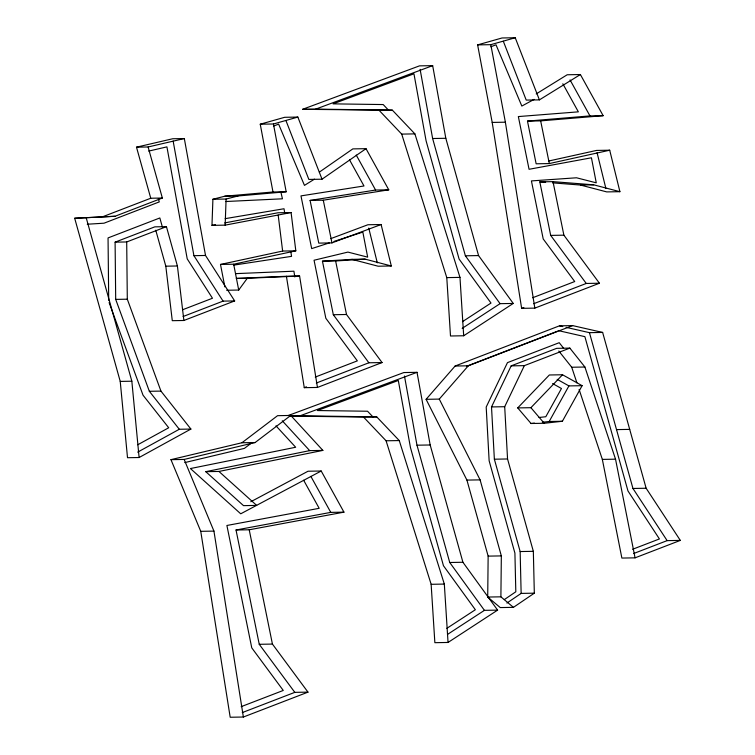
<?xml version="1.0" encoding="UTF-8"?>
<svg xmlns="http://www.w3.org/2000/svg" width="755" height="755" viewBox="0 0 755 755"><rect width="100%" height="100%" fill="white"/><g stroke="black" fill="none" stroke-linecap="round" stroke-linejoin="round"><path stroke-width="1.13" d="M635.059 557.841L615.533 459.182L584.908 367.024L569.846 348.112L524.357 365.637L504.699 406.709L507.549 458.974L533.341 551.329L534.323 593.175L513.438 607.35L500.254 607.567L487.711 597.054L488.145 556.124L466.92 480.095L426.094 399.32L455.123 366.024L559.446 325.83L572.63 325.603L602.641 332.436L646.138 488.249L680.321 540.41L635.059 557.841L621.875 558.068L602.339 459.399L579.104 389.448M513.438 607.35L500.895 596.827L501.339 555.906L480.105 479.869L439.278 399.093L426.094 399.32M224.867 286.9L220.488 264.448L233.672 264.222L295.818 250.839L291.09 212.551L225.16 225.141L211.976 225.368L212.91 199.254L224.858 196.187L272.989 191.996L286.173 191.77L273.433 123.99L260.248 124.207L272.989 191.996M225.16 225.141L226.094 199.037L238.042 195.97L286.173 191.77M506.898 603.056L521.139 593.402L520.148 551.546L494.365 459.2L491.514 406.936L511.173 365.864L556.662 348.338L569.846 348.112M542.383 422.243L549.187 421.498L568.921 385.909L582.114 385.682L562.381 421.271L544.223 423.272L531.039 423.498L517.732 407.908L549.347 374.98L562.532 374.763L582.114 385.682M226.623 290.25L238.712 290.043L247.3 278.274L299.593 276.037L317.449 387.447L304.265 387.674L286.409 276.264L236.447 278.397M439.278 399.093L468.308 365.798L572.63 325.603M517.732 407.908L530.916 407.691L562.532 374.763M307.983 692.137L294.799 692.354L259.248 644.298L236.022 530.001L249.207 529.784L272.432 644.081L307.983 692.137L243.374 717.024L230.19 717.25L200.755 531.322L170.96 459.653L241.93 442.751L277.566 415.675L290.75 415.448L322.876 450.405L218.941 471.45L205.756 471.667L243.506 505.633L256.691 505.416L218.941 471.45M251.877 442.713L244.412 448.385L184.805 462.579M170.96 459.653L184.144 459.436L255.114 442.534L290.75 415.448M319.356 172.121L352.83 148.895L366.015 148.678L388.768 189.826L323.282 200.198L310.097 200.424L318.77 243.119L331.955 242.893L381.105 224.528L391.316 265.986L378.123 266.213L351.905 259.361L322.442 261.183L333.323 314.722L368.874 362.777L382.058 362.551L346.507 314.495L335.626 260.966L322.442 261.183M285.947 120.564L308.842 179.426L322.026 179.199L366.015 148.678M504.34 599.583L515.816 591.788L514.91 553.094L489.136 460.795L486.201 407.049L507.464 362.636L559.21 342.695L563.56 348.159M462.475 321.658L490.995 303.057L459.097 259.05L426.084 140.807L413.957 73.792L333.078 103.86L383.191 104.558L388.759 110.419M462.164 328.387L500.065 303.661L513.249 303.444L478.566 255.577L445.818 138.288L432.672 65.647L419.478 65.864L302.557 109.324L392.373 110.173L414.901 133.88L459.974 277.387L463.683 335.767L450.499 335.994L446.781 277.614L401.717 134.107L379.18 110.4M463.683 335.767L513.249 303.444M446.837 628.349L475.357 609.747L443.459 565.731L410.446 447.498L398.31 380.482L317.43 410.541L367.553 411.239L373.121 417.109M447.488 634.436L484.427 610.351L497.611 610.125L462.919 562.267L430.171 444.978L417.024 372.328L403.84 372.555L288.023 415.609M291.638 416.08L363.542 417.081L386.079 440.788L431.143 584.304L434.861 642.684L448.045 642.458L497.611 610.125M314.457 179.143L304.463 185.381L278.633 124.131L273.442 126.123M536.21 93.922L567.194 74.764L580.387 74.537L603.141 115.685L540.655 120.876L527.471 121.102L536.144 163.797L549.329 163.571L609.71 150.217L619.912 191.685L606.727 191.902L580.501 185.05L552.603 182.861M503.321 41.242L526.216 100.094L539.4 99.877L580.387 74.537M137.74 444.77L168.714 427.755L143.025 395.186L109.116 302.576M137.665 452.132L179.303 429.265L190.902 429.066L160.947 391.099L127.302 299.197L126.698 241.959L166.43 226.651L177.406 265.986L183.88 320.488L172.282 320.686L165.807 266.185L155.766 230.218M162.353 198.036L150.755 198.235L136.495 147.178L148.103 146.98L162.353 198.036L114.996 216.279L74.679 218.252L120.234 381.407L127.51 457.709L139.109 457.521L190.902 429.066M534.134 99.377L521.828 106.059L496.007 44.8L490.816 46.801M250.783 501.754L308.021 471.233L321.205 471.007L343.959 512.154L249.207 529.784M321.205 471.007L240.722 513.806L190.43 468.553L295.667 447.253L275.99 425.839M103.397 216.477L150.755 198.235M179.303 429.265L149.348 391.288L115.694 299.386L115.1 242.157L154.822 226.849L166.43 226.651M182.597 309.758L212.476 298.244L187.221 258.88L166.921 146.866L148.726 151.094M183.088 316.524L223.065 301.122L234.663 300.924L205.52 255.473L184.324 138.552L172.725 138.75L136.495 147.178M183.88 320.488L234.663 300.924M315.26 377.075L357.341 360.862L325.839 318.28L314.052 260.239L347.913 252.095L367.666 257.144L362.844 232.096L333.927 241.43M532.634 297.753L574.715 281.539L543.213 238.957L531.416 180.917L576.509 177.784L596.261 182.833L591.439 157.786L529.057 169.29L518.345 116.572L578.358 111.844L562.834 83.777M304.265 387.674L306.454 386.824M316.317 383.03L368.874 362.777M539.4 99.877L515.231 37.75L502.047 37.977L477.622 44.885L492.194 122.423L521.639 308.342L523.828 307.502M533.681 303.708L586.248 283.455L599.432 283.229L563.881 235.173L553 181.644L539.816 181.861L550.688 235.4L586.248 283.455M317.449 387.447L382.058 362.551M521.639 308.342L534.823 308.125L599.432 283.229M466.694 366.222L557.719 331.143M632.596 549.281L659.417 538.947L627.971 490.958L584.889 336.655L558.823 330.718M633.728 553.5L667.137 540.627L680.321 540.41M241.185 706.661L283.267 690.447L251.764 647.856L226.896 525.48L319.176 508.313L303.652 480.246M242.242 712.607L294.799 692.354M330.784 238.627L367.921 224.745L381.105 224.528M302.557 109.324L315.741 109.107L432.672 65.647M290.213 415.958L300.103 415.797L417.024 372.328M329.482 242.865L311.683 248.612L300.971 195.894L363.986 185.975L349.574 159.918M477.622 44.885L490.807 44.668L515.231 37.75M260.248 124.207L284.673 117.299L297.857 117.072L322.026 179.199M273.433 123.99L297.857 117.072M148.103 146.98L184.324 138.552M548.677 161.023L596.516 150.434L609.71 150.217M220.488 264.448L282.634 251.056L295.818 250.839M205.756 471.667L309.692 450.631L322.876 450.405M211.976 225.368L215.439 224.697M224.697 222.933L277.906 212.778L291.09 212.551M236.022 530.001L330.775 512.381L343.959 512.154M225.132 218.657L284.022 208.748L284.758 213.391M310.097 200.424L375.584 190.043L388.768 189.826M233.522 265.156L291.562 256.351L290.826 251.708M539.013 417.487L545.808 416.732L561.465 388.504L552.584 383.549M531.039 423.498L534.446 423.121M527.471 121.102L589.957 115.911L603.141 115.685M74.679 218.252L114.996 216.279M87.259 224.226L104.02 223.197L159.277 201.906L158.342 198.565M335.626 260.966L365.09 259.135L391.316 265.986M225.622 201.528L282.445 198.801L280.851 191.93M235.881 273.631L293.912 271.196L294.827 276.972M492.194 122.423L505.378 122.197L534.823 308.125M401.717 134.107L414.901 133.88M420.11 69.328L432.634 138.514L445.818 138.288M580.501 185.05L593.685 184.824L619.912 191.685M224.858 196.187L238.042 195.97M212.91 199.254L226.094 199.037M115.1 242.157L126.698 241.959M550.688 235.4L563.881 235.173M173.14 141.062L193.912 255.671L205.52 255.473M432.634 138.514L465.382 255.803L478.566 255.577M351.905 259.361L365.09 259.135M165.807 266.185L177.406 265.986M286.409 276.264L299.593 276.037M236.315 278.453L247.3 278.274M446.781 277.614L459.974 277.387M115.694 299.386L127.302 299.197M333.323 314.722L346.507 314.495M566.108 327.349L589.447 332.662L602.641 332.436M455.123 366.024L468.308 365.798M511.173 365.864L524.357 365.637M558.813 351.037L571.724 367.241L584.908 367.024M120.234 381.407L131.842 381.209L139.109 457.521M149.348 391.288L160.947 391.099M491.514 406.936L504.699 406.709M363.542 417.081L376.726 416.864L399.263 440.571L444.327 584.077L448.045 642.458M549.187 421.498L562.381 421.271M616.514 429.604L629.708 429.387M241.93 442.751L255.114 442.534M386.079 440.788L399.263 440.571M404.463 376.009L416.986 445.195L430.171 444.978M494.365 459.2L507.549 458.974M602.339 459.399L615.533 459.182M466.92 480.095L480.105 479.869M589.447 332.662L632.954 488.466L646.138 488.249M200.755 531.322L213.939 531.105L243.374 717.024M520.148 551.546L533.341 551.329M488.145 556.124L501.339 555.906M416.986 445.195L449.735 562.494L462.919 562.267M431.143 584.304L444.327 584.077M521.139 593.402L534.323 593.175M487.711 597.054L500.895 596.827M259.248 644.298L272.432 644.081M315.741 109.107L392.373 110.173M300.103 415.797L376.726 416.864M553 181.644L593.685 184.824M539.816 181.861L545.629 182.314M559.446 325.83L562.777 326.585M557.181 379.35L568.921 385.909M282.266 420.79L309.692 450.631M530.916 407.691L544.223 423.272M465.382 255.803L500.065 303.661M449.735 562.494L484.427 610.351M632.954 488.466L667.137 540.627M193.912 255.671L223.065 301.122M570.044 79.907L589.957 115.911M356.237 155.068L375.584 190.043M310.862 476.377L330.775 512.381M184.144 459.436L213.939 531.105M571.724 367.241L576.886 382.785M162.353 226.944L159.843 217.959L108.05 237.919L108.701 300.301M86.287 218.063L131.842 381.209M597.073 152.68L605.897 188.542M368.751 228.104L377.302 262.853M540.655 120.876L549.329 163.571M323.282 200.198L331.955 242.893M233.672 264.222L238.712 290.043M490.807 44.668L505.378 122.197M278.189 215.099L282.634 251.056"/></g></svg>
